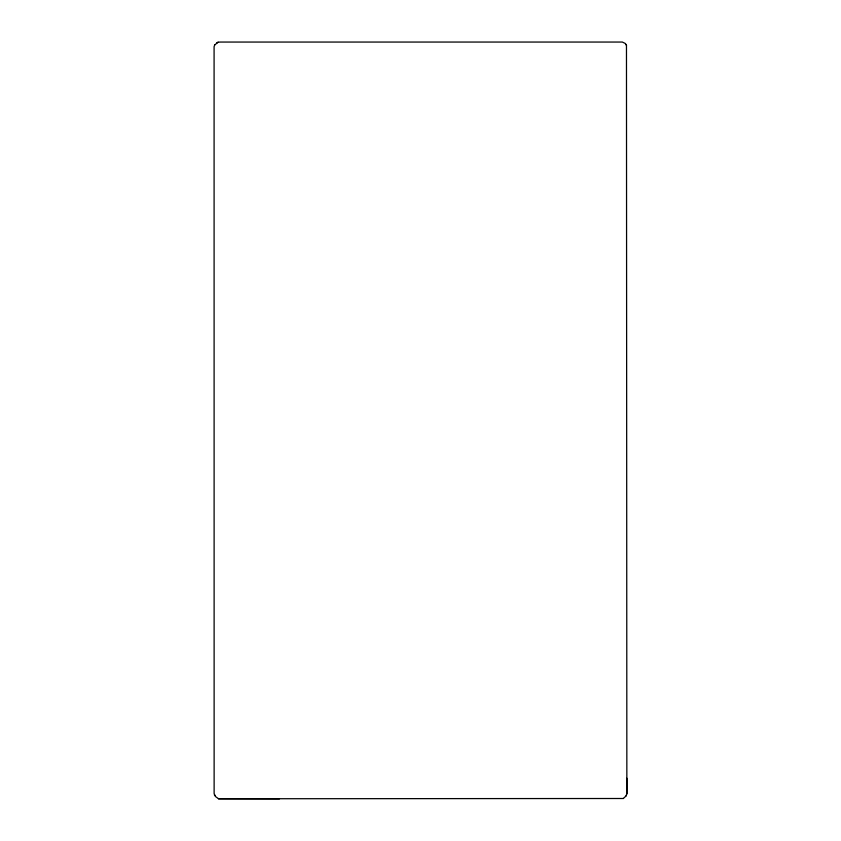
<?xml version="1.0" encoding="UTF-8"?>
<svg xmlns="http://www.w3.org/2000/svg" width="841" height="841" viewBox="0 0 841 841"><rect width="100%" height="100%" fill="white"/><g stroke="black" fill="none" stroke-linecap="round" stroke-linejoin="round"><path stroke-width="1.26" d="M625.946 796.007L626.86 793.883L626.471 45.256M626.871 778.23L626.86 793.82M214.686 44.983L214.087 46.728L214.129 793.536L215.485 796.532L218.576 798.782L279.475 798.908M625.988 796.007L623.297 798.498M214.655 44.983L218.145 42.197L220.258 42.061L622.351 42.05L625.241 43.448L626.513 45.256L626.009 44.415M216.61 42.986L218.113 42.197M623.339 798.498L218.45 798.771M214.36 794.798L214.77 795.597"/></g></svg>
